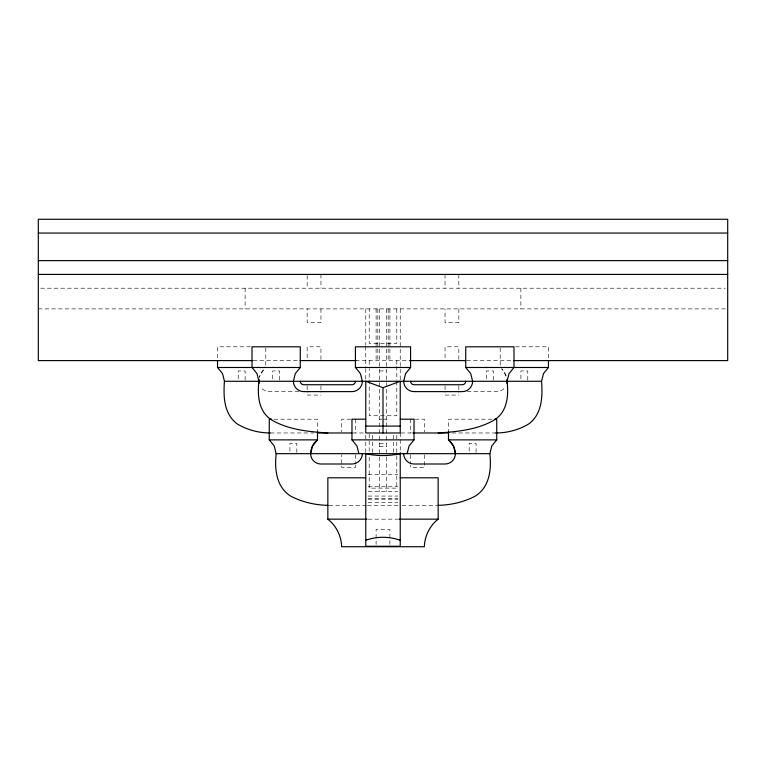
<?xml version="1.0" encoding="UTF-8"?>
<svg xmlns="http://www.w3.org/2000/svg" width="766" height="766" viewBox="0 0 766 766"><rect width="100%" height="100%" fill="white"/><g stroke="black" fill="none" stroke-linecap="round" stroke-linejoin="round"><path stroke-width="0.57" stroke-dasharray="3.83 2.87" d="M40.694 288.207L725.306 288.207M38.3 308.89L727.7 308.89M250.501 346.806L217.544 346.806L217.544 360.595M515.499 346.806L548.456 346.806L548.456 360.595M253.192 360.595L300.272 360.595M355.424 360.595L410.576 360.595M466.781 360.595L513.986 360.595M379.553 370.935L386.447 370.935M298.797 391.618L269.249 391.618A10.341 10.341 0 0 1 260.651 387.022M467.203 391.618L496.751 391.618A10.341 10.341 0 0 0 505.349 387.022M307.166 395.065L320.954 395.065M445.046 395.065L458.834 395.065M273.96 419.194L317.507 419.194L317.507 432.981M350.828 419.194L341.636 419.194L341.636 431.832M379.553 419.194L381.851 419.194M383 419.194L386.447 419.194M415.172 419.194L424.364 419.194L424.364 431.832M492.04 419.194L448.493 419.194L448.493 432.981M270.427 432.981L313.974 432.981M352.753 432.981L363.907 432.981M400.896 432.981L414.023 432.981M452.026 432.981L495.573 432.981M379.553 443.322L386.447 443.322M379.553 446.281L386.447 446.281M368.14 474.345L397.86 474.345M368.14 486.755L397.86 486.755M368.14 491.58L397.86 491.58M368.14 496.062L397.86 496.062M368.14 498.475L397.86 498.475M368.14 499.221L397.86 499.221M368.14 502.266L397.86 502.266M329.035 505.368L366.253 505.368M367.45 505.368L400.934 505.368M402.131 505.368L436.965 505.368M368.178 519.157L397.822 519.157M527.774 380.127L527.774 370.935L520.88 370.935L520.88 380.127M520.88 288.207L520.88 308.89M500.198 347.955L500.198 365.19M493.304 380.127L493.304 370.935L486.41 370.935L486.41 380.127M476.069 452.515L476.069 443.322L469.175 443.322L469.175 452.515M458.834 274.42L458.834 288.207M458.834 308.89L458.834 322.678L445.046 322.678L445.046 308.89M458.834 359.445L458.834 346.806L445.046 346.806L445.046 359.445M458.834 385.873L458.834 392.767M445.046 274.42L445.046 288.207M445.046 385.873L445.046 392.767M424.364 454.812L424.364 467.452L410.576 467.452L410.576 465.154M410.576 419.194L410.576 432.981M410.576 454.812L410.576 464.005M400.235 308.89L400.235 381.276M400.235 432.981L400.235 453.663M396.788 308.89L396.788 343.36L369.212 343.36L369.212 308.89M396.788 360.595L396.788 365.19M396.788 366.34L396.788 380.127M396.788 381.276L396.788 415.746L369.212 415.746L369.212 368.637M396.788 435.28L396.788 452.515M396.788 455.684L396.788 488.134L369.212 488.134L369.212 455.684M393.341 435.28L393.341 452.515M389.894 308.89L389.894 347.668M389.894 348.846L389.894 360.595M389.894 544.435L389.894 529.498L376.106 529.498L376.106 544.435M388.171 308.89L388.171 347.668M388.171 348.846L388.171 360.595M386.447 308.89L386.447 452.515M386.447 456.9L386.447 491.58M379.553 308.89L379.553 453.663M379.553 456.9L379.553 491.58M377.83 308.89L377.83 347.668M377.83 348.846L377.83 360.595M376.106 308.89L376.106 347.668M376.106 348.846L376.106 360.595M372.659 435.28L372.659 452.515M369.212 360.595L369.212 367.489M369.212 434.13L369.212 451.681M365.765 308.89L365.765 345.322M365.765 346.491L365.765 367.489M365.765 368.637L365.765 381.276M365.765 435.26L365.765 452.515M355.424 419.194L355.424 432.981M355.424 454.812L355.424 464.005M355.424 465.154L355.424 467.452L341.636 467.452L341.636 454.812M320.954 274.42L320.954 288.207M320.954 308.89L320.954 322.678L307.166 322.678L307.166 308.89M320.954 359.445L320.954 346.806L307.166 346.806L307.166 359.445M320.954 385.873L320.954 392.767M307.166 275.569L307.166 288.207M307.166 385.873L307.166 392.767M296.825 452.515L296.825 443.322L289.931 443.322L289.931 452.515M279.59 380.127L279.59 370.935L272.696 370.935L272.696 380.127M265.802 347.955L265.802 367.489M245.12 288.207L245.12 308.89M245.12 380.127L245.12 370.935L238.226 370.935L238.226 380.127M260.019 375.436L259.435 377.341A18.097 18.097 0 0 1 264.308 368.8L260.019 375.436M503.032 370.275L501.692 368.8A18.097 18.097 0 0 1 506.565 377.341L503.032 370.275"/><path stroke-width="1.15" d="M259.061 379.294L258.908 381.276C257.271 395.859 258.535 412.472 272.696 420.572C289.519 429.937 308.995 431.708 327.848 432.981M362.318 453.663A10.341 10.341 0 0 1 351.977 464.005L320.954 464.005A10.341 10.341 0 0 1 310.613 453.663L312.518 446.004L317.507 439.875L317.507 431.832M407.129 453.663L409.034 446.004L414.023 439.875L414.023 419.194L400.235 419.194M438.008 505.368C450.983 505.014 463.861 502.18 475.38 496.062C489.809 486.87 491.494 469.213 489.857 453.663L491.762 446.004L496.751 439.875L496.751 419.194L494.396 419.194M495.411 432.981C507.264 433.02 519.042 429.918 529.153 423.675C542.223 413.563 542.663 396.348 541.562 381.276L543.467 373.616L548.456 367.489L548.456 360.595M259.109 383.297A10.341 10.341 0 0 1 258.908 381.276L257.003 373.616L252.014 367.489L252.014 346.806L300.272 346.806L300.272 367.489L295.283 373.616L293.378 381.276A10.341 10.341 0 0 0 303.719 391.618L351.977 391.618A10.341 10.341 0 0 0 362.318 381.276L360.413 373.616L355.424 367.489L355.424 346.806L410.576 346.806L410.576 367.489L405.587 373.616L403.682 381.276A10.341 10.341 0 0 0 414.023 391.618L462.281 391.618A10.341 10.341 0 0 0 472.622 381.276L470.717 373.616L465.728 367.489L465.728 346.806L513.986 346.806L513.986 367.489L508.997 373.616L507.092 381.276A10.341 10.341 0 0 1 506.891 383.297M400.235 477.793L438.152 477.793L438.152 519.157C429.783 525.735 424.613 536.085 424.364 546.732L341.636 546.732C341.387 536.085 336.217 525.735 327.848 519.157L327.848 477.793L365.765 477.793M383 387.682L400.235 381.276L400.235 432.981L365.765 432.981L365.765 381.276L383 387.682L383 432.981M400.235 453.663C388.927 456.191 377.073 456.191 365.765 453.663L365.765 546.273L400.235 546.273L400.235 452.562M438.152 432.981C457.005 431.708 476.481 429.937 493.304 420.572C507.465 412.472 508.729 395.859 507.092 381.276L506.939 379.294M38.3 233.056L727.7 233.056M38.3 260.632L727.7 260.632M38.3 274.42L727.7 274.42M252.541 360.595L38.3 360.595L38.3 219.268L727.7 219.268L727.7 360.595L513.459 360.595M300.119 360.595L356.314 360.595M409.686 360.595L465.881 360.595M217.544 360.595L217.544 367.489L300.272 367.489M355.424 367.489L410.576 367.489M465.728 367.489L548.456 367.489M217.544 367.489L222.533 373.616L224.438 381.276L541.562 381.276M271.604 419.194L269.249 419.194L269.249 439.875L274.238 446.004L276.143 453.663C274.506 469.213 276.191 486.87 290.62 496.062C302.139 502.18 315.017 505.014 327.992 505.368M365.765 419.194L351.977 419.194L351.977 439.875L356.966 446.004L358.871 453.663M365.765 426.088L400.235 426.088M270.59 432.981C258.736 433.02 246.958 429.918 236.847 423.675C223.777 413.563 223.337 396.348 224.438 381.276M317.229 432.981L351.91 432.981M412.893 432.981L448.771 432.981M269.249 439.875L317.507 439.875A18.097 18.097 0 0 0 310.613 453.663M351.977 439.875L414.023 439.875M496.751 439.875L448.493 439.875L448.493 431.832M276.143 453.663L489.857 453.663M327.848 519.157L366.991 519.157M399.009 519.157L438.152 519.157M455.387 453.663L453.482 446.004L448.493 439.875A18.097 18.097 0 0 1 455.387 453.663A10.341 10.341 0 0 1 445.046 464.005L414.023 464.005A10.341 10.341 0 0 1 403.682 453.663M365.765 540.279A44.811 38.989 0 0 1 400.235 540.279M465.728 381.276A3.447 3.447 0 0 1 462.281 384.724L414.023 384.724A3.447 3.447 0 0 1 410.576 381.276M300.272 381.276A3.447 3.447 0 0 0 303.719 384.724L351.977 384.724A3.447 3.447 0 0 0 355.424 381.276"/></g></svg>
